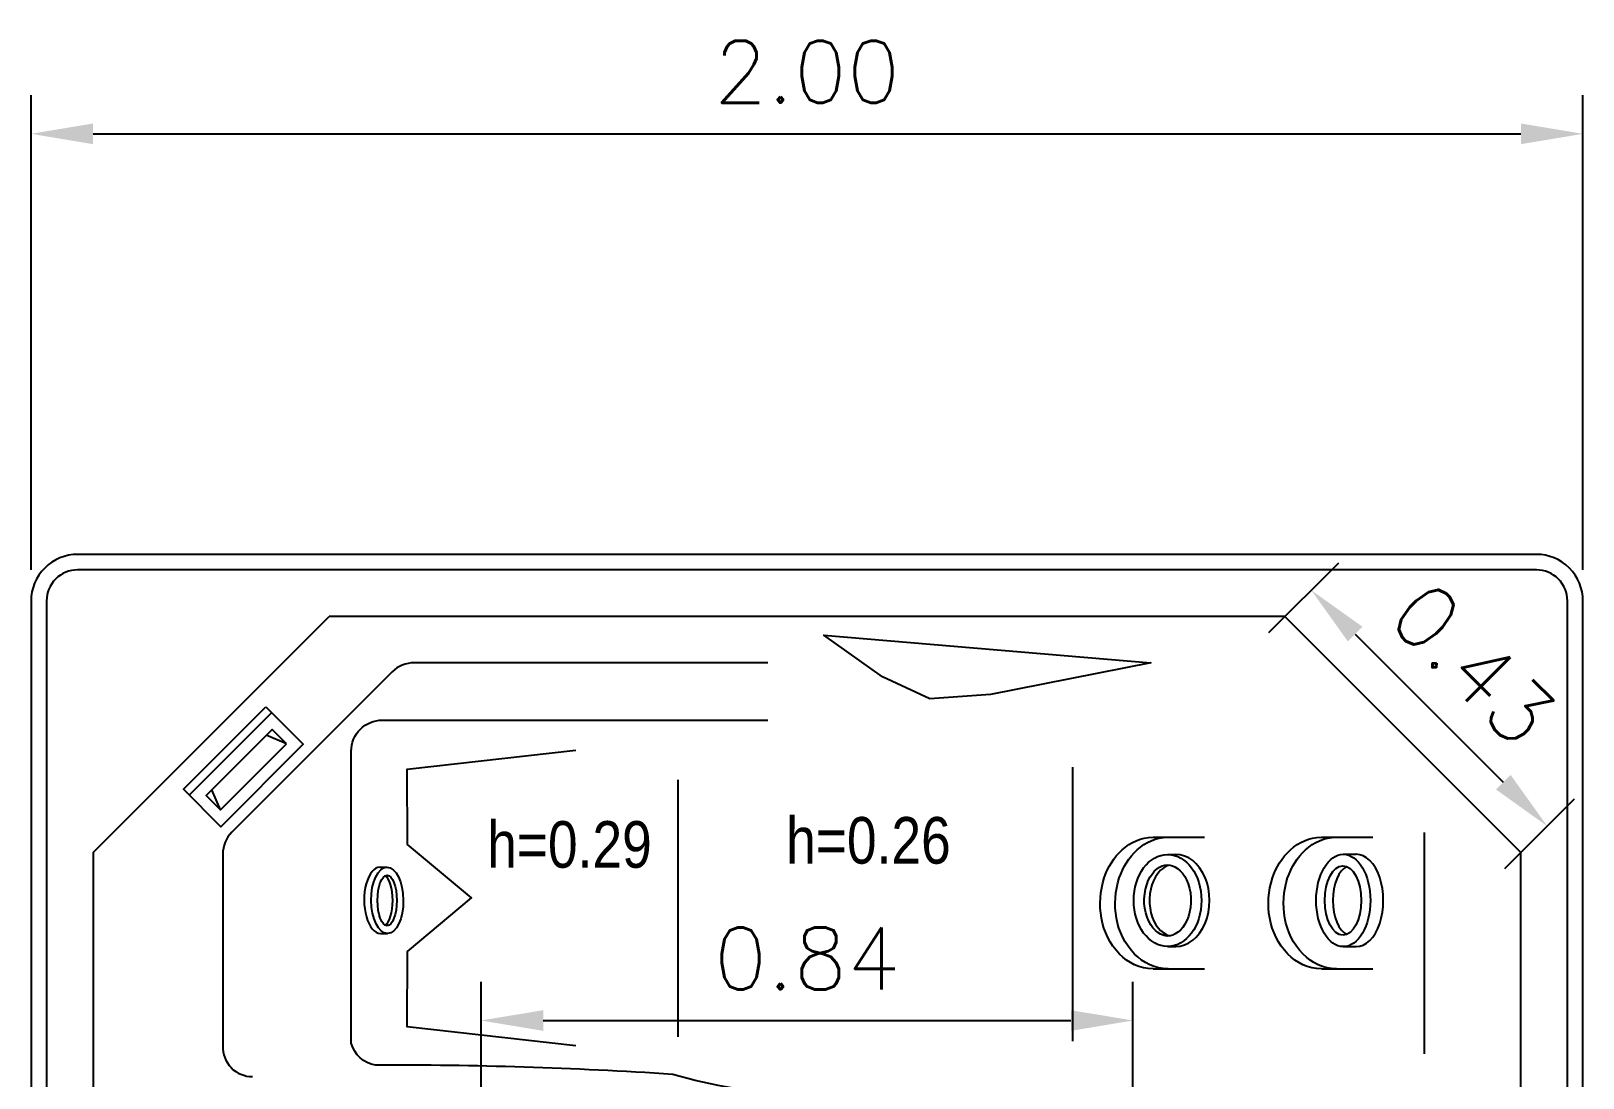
# Model space of a CAD drawing. Extents: x 6.27 to 9.01, y 0.21 to 4.87.
# Drawn here: x 6.656 to 8.656, y 3.523 to 4.873 of the extents above; entities that cross this region are included whole.
import ezdxf

# ---------------------------------------------------------------- set-up
doc = ezdxf.new("R2010")
doc.units = 0
doc.header["$MEASUREMENT"] = 0
doc.layers.get('0').update_dxf_attribs({"linetype": 'CONTINUOUS'})
doc.layers.get('DEFPOINTS').update_dxf_attribs({"linetype": 'CONTINUOUS'})
doc.layers.add('COTAS', color=1, linetype='CONTINUOUS')
doc.layers.add('SPA-BORA-BORA', color=7, linetype='CONTINUOUS')
doc.styles.add('COTA', font='ROMANS.SHX', dxfattribs={"height": 0.08})
doc.dimstyles.new('COTA', dxfattribs={"dimtxt": 0.04, "dimasz": 0.08, "dimexe": 0.05, "dimexo": 0.04, "dimgap": 0.04, "dimtad": 1, "dimzin": 0, "dimtxsty": 'COTA', "dimcen": 0.05, "dimclrd": 256, "dimclre": 256, "dimclrt": 7, "dimaunit": 1, "dimazin": 3, "dimtfac": 1, "dimtix": 1, "dimtofl": 0, "dimtmove": 0, "dimatfit": 3, "dimtolj": 1, "dimtzin": 0})

# ---------------------------------------------------------------- blocks, each defined once
blk = doc.blocks.new('SPA')
at = {"layer": 'SPA-BORA-BORA'}
for p, q in [((0.6159, 0.92), (-0.6159, 0.92)), ((-0.92, 0.6159), (-0.6159, 0.92)), ((0.92, 0.6159), (0.6159, 0.92)), ((-0.6899, 0.7962), (-0.7962, 0.6899)), ((-0.6708, 0.7558), (-0.6968, 0.767)), ((-0.7558, 0.6708), (-0.767, 0.6968)), ((0.7957, 0.3563), (0.7957, 0.6415)), ((0.4459, 0.6354), (0.5121, 0.6354)), ((0.6629, 0.6354), (0.7291, 0.6354)), ((-0.92, 0.6159), (-0.92, -0.6159)), ((0.4647, 0.6133), (0.4752, 0.6133)), ((0.6911, 0.6136), (0.7078, 0.6136)), ((0.92, -0.6159), (0.92, 0.6159)), ((-0.5503, 0.597), (-0.5413, 0.597)), ((-0.5497, 0.5115), (-0.5407, 0.5115)), ((0.4647, 0.4947), (0.4752, 0.4947)), ((0.6911, 0.4945), (0.7078, 0.4945)), ((0.4459, 0.466), (0.5121, 0.466)), ((0.6629, 0.466), (0.7291, 0.466))]:
    blk.add_line(p, q, dxfattribs=at)
for points in [[(-1, 0.94), (-1, -0.94, 0.414214), (-0.94, -1), (0.94, -1, 0.414214), (1, -0.94), (1, 0.94, 0.414214), (0.94, 1), (-0.94, 1, 0.414214)], [(0.2893, -0.98), (0.94, -0.98, 0.414214), (0.98, -0.94), (0.98, 0.94, 0.414214), (0.94, 0.98), (-0.94, 0.98, 0.414214), (-0.98, 0.94), (-0.98, -0.94, 0.414214), (-0.94, -0.98), (-0.2893, -0.98), (-0.2893, -0.9177, -0.414214), (-0.2693, -0.8977), (0.2693, -0.8977, -0.414214), (0.2893, -0.9177)]]:
    blk.add_lwpolyline(points, format="xyb", close=True, dxfattribs=at)
for points in [[(0.2365, 0.8195), (0.1584, 0.814), (0.0974, 0.8424), (0.0216, 0.8959), (0.4432, 0.8604)], [(-0.6973, 0.8035), (-0.6491, 0.7554), (-0.7554, 0.6491), (-0.8035, 0.6973)], [(-0.6708, 0.7558), (-0.6894, 0.7744), (-0.7744, 0.6894), (-0.7558, 0.6708)]]:
    blk.add_lwpolyline(points, close=True, dxfattribs=at)
for points in [[(-0.0506, 0.8604), (-0.5062, 0.8604, 0.198912), (-0.5345, 0.8486), (-0.7412, 0.642, 0.198912), (-0.7529, 0.6137), (-0.7529, 0.3666, 0.4289), (-0.7145, 0.327)], [(0.42, 0.3044), (0, 0.3044), (-0.0155, 0.3048, -0.066122), (-0.1729, 0.3299, 0.017252), (-0.5563, 0.3418, -0.297598), (-0.5873, 0.3699), (-0.5873, 0.7465, -0.414214), (-0.5473, 0.7865), (-0.0506, 0.7865)]]:
    blk.add_lwpolyline(points, format="xyb", dxfattribs=at)
blk.add_lwpolyline([(-0.2978, 0.3665), (-0.5151, 0.391), (-0.5147, 0.4882), (-0.4325, 0.5572), (-0.5147, 0.6262), (-0.5151, 0.7234), (-0.2978, 0.7478)], dxfattribs=at)
for centre, major_axis, ratio in [((0.4647, 0.554), (0, -0.0593), 0.735849), ((0.6911, 0.554), (0, -0.0595), 0.586667), ((-0.541, 0.5542), (0.0003, -0.0427), 0.485507), ((-0.5411, 0.554), (0, -0.0325), 0.382631), ((0.6907, 0.554), (0, -0.0448), 0.522124)]:
    blk.add_ellipse(centre, major_axis=major_axis, ratio=ratio, dxfattribs=at)
for centre, major_axis, ratio, start_param, end_param in [((0.4752, 0.554), (0, -0.0593), 0.735849, 0, 3.141593), ((0.7078, 0.554), (0, -0.0595), 0.586667, 0, 3.141593), ((-0.55, 0.5542), (0.0003, -0.0427), 0.485507, 3.13414, 6.283185), ((-0.5463, 0.554), (0, -0.0325), 0.382631, 0.210338, 2.931254), ((0.701, 0.554), (0, -0.0448), 0.522124, 3.363755, 6.061023)]:
    blk.add_ellipse(centre, major_axis=major_axis, ratio=ratio, start_param=start_param, end_param=end_param, dxfattribs=at)
for points, knots in [([(0.4459, 0.466), (0.429, 0.466), (0.4139, 0.4737), (0.3777, 0.5103), (0.3722, 0.5498), (0.3919, 0.6101), (0.4147, 0.6354), (0.4459, 0.6354)], [0, 0, 0, 0, 0.613659, 0.613659, 2.005707, 2.005707, 3.141593, 3.141593, 3.141593, 3.141593]), ([(0.4653, 0.466), (0.4485, 0.466), (0.4333, 0.4737), (0.3971, 0.5103), (0.3916, 0.5498), (0.4113, 0.6101), (0.4341, 0.6354), (0.4653, 0.6354)], [0, 0, 0, 0, 0.613659, 0.613659, 2.005707, 2.005707, 3.141593, 3.141593, 3.141593, 3.141593]), ([(0.6629, 0.466), (0.646, 0.466), (0.6309, 0.4737), (0.5946, 0.5103), (0.5891, 0.5498), (0.6088, 0.6101), (0.6316, 0.6354), (0.6629, 0.6354)], [0, 0, 0, 0, 0.613659, 0.613659, 2.005707, 2.005707, 3.141593, 3.141593, 3.141593, 3.141593]), ([(0.6823, 0.466), (0.6654, 0.466), (0.6503, 0.4737), (0.6141, 0.5103), (0.6086, 0.5498), (0.6282, 0.6101), (0.651, 0.6354), (0.6823, 0.6354)], [0, 0, 0, 0, 0.613659, 0.613659, 2.005707, 2.005707, 3.141593, 3.141593, 3.141593, 3.141593]), ([(0.4647, 0.5082), (0.4733, 0.5082), (0.4832, 0.5147), (0.4957, 0.5415), (0.4965, 0.5607), (0.4863, 0.5898), (0.4762, 0.5983), (0.459, 0.601), (0.4494, 0.5964), (0.4351, 0.5723), (0.4325, 0.5534), (0.4404, 0.5225), (0.4502, 0.5118), (0.4608, 0.5085), (0.4628, 0.5082), (0.4647, 0.5082)], [0, 0, 0, 0, 1.009033, 1.009033, 2.018066, 2.018066, 3.0271, 3.0271, 4.036133, 4.036133, 5.045166, 5.045166, 6.054199, 6.054199, 6.283185, 6.283185, 6.283185, 6.283185]), ([(0.4681, 0.5996), (0.4613, 0.5984), (0.4544, 0.5935), (0.4418, 0.5723), (0.4393, 0.5534), (0.4471, 0.5225), (0.4569, 0.5118), (0.4664, 0.5088), (0.4672, 0.5086), (0.468, 0.5085)], [3.26714, 3.26714, 3.26714, 3.26714, 4.036133, 4.036133, 5.045166, 5.045166, 6.054199, 6.054199, 6.148922, 6.148922, 6.148922, 6.148922])]:
    blk.add_open_spline(points, degree=3, knots=knots, dxfattribs=at)
blk = doc.blocks.new('*D4')
at = {"linetype": 'BYBLOCK'}
for p, q in [((6.6561, 4.178), (6.6561, 4.7901)), ((8.6561, 4.178), (8.6561, 4.7901)), ((6.7361, 4.7401), (8.5761, 4.7401))]:
    blk.add_line(p, q, dxfattribs=at)
for points in [[(6.7361, 4.7534), (6.7361, 4.7267), (6.6561, 4.7401)], [(8.5761, 4.7534), (8.5761, 4.7267), (8.6561, 4.7401)]]:
    blk.add_solid(points, dxfattribs=at)
at = {"layer": 'DEFPOINTS', "color": 0, "linetype": 'BYBLOCK'}
for p in [(8.6561, 4.7401), (6.6561, 4.138), (8.6561, 4.138)]:
    blk.add_point(p, dxfattribs=at)
at = {"color": 7, "linetype": 'BYBLOCK', "insert": (7.6561, 4.8201), "char_height": 0.08, "attachment_point": 5, "style": 'COTA'}
blk.add_mtext('\\A1;2.00', dxfattribs=at)
blk = doc.blocks.new('*D5')
at = {"linetype": 'BYBLOCK'}
for p, q in [((7.2361, 3.0943), (7.2361, 3.3019)), ((8.0761, 3.0943), (8.0761, 3.3019)), ((7.3161, 3.2519), (7.9961, 3.2519))]:
    blk.add_line(p, q, dxfattribs=at)
for points in [[(7.3161, 3.2652), (7.3161, 3.2385), (7.2361, 3.2519)], [(7.9961, 3.2652), (7.9961, 3.2385), (8.0761, 3.2519)]]:
    blk.add_solid(points, dxfattribs=at)
at = {"layer": 'DEFPOINTS', "color": 0, "linetype": 'BYBLOCK'}
for p in [(8.0761, 3.2519), (7.2361, 3.0543), (8.0761, 3.0543)]:
    blk.add_point(p, dxfattribs=at)
at = {"color": 7, "linetype": 'BYBLOCK', "insert": (7.6561, 3.3319), "char_height": 0.08, "attachment_point": 5, "style": 'COTA'}
blk.add_mtext('\\A1;0.84', dxfattribs=at)
blk = doc.blocks.new('*D8')
at = {"linetype": 'BYBLOCK'}
for p, q in [((8.3003, 4.1463), (8.3903, 4.2363)), ((8.4115, 4.1444), (8.6024, 3.9534)), ((8.6044, 3.8423), (8.6943, 3.9322))]:
    blk.add_line(p, q, dxfattribs=at)
for points in [[(8.4209, 4.1538), (8.4021, 4.1349), (8.3549, 4.2009)], [(8.6118, 3.9629), (8.593, 3.944), (8.659, 3.8969)]]:
    blk.add_solid(points, dxfattribs=at)
at = {"layer": 'DEFPOINTS', "color": 0, "linetype": 'BYBLOCK'}
for p in [(8.272, 4.118), (8.659, 3.8969), (8.5761, 3.814)]:
    blk.add_point(p, dxfattribs=at)
at = {"color": 7, "linetype": 'BYBLOCK', "insert": (8.5635, 4.1055), "char_height": 0.08, "attachment_point": 5, "rotation": 315, "style": 'COTA'}
blk.add_mtext('\\A1;0.43', dxfattribs=at)

msp = doc.modelspace()

# ---------------------------------------------------------------- linework, layer by layer
at = {"layer": 'SPA-BORA-BORA'}
for p, q in [((7.9985, 3.5708, 2.7), (7.9985, 3.9237, 2.7)), ((7.4901, 3.5761, 2.7), (7.4901, 3.9076, 2.7))]:
    msp.add_line(p, q, dxfattribs=at)

# ---------------------------------------------------------------- block references
msp.add_blockref('SPA', (7.6561, 3.198, 2.7), dxfattribs=at)

# ---------------------------------------------------------------- texts
at = {"layer": 'SPA-BORA-BORA', "char_height": 0.06, "attachment_point": 1, "style": 'COTA'}
for s, insert in [('\\fArial Narrow|b0|i0|c0|p34;h=0.26', (7.6292, 3.8595, 2.7)), ('\\fArial Narrow|b0|i0|c0|p34;h=0.29', (7.2439, 3.8542, 2.7))]:
    msp.add_mtext(s, dxfattribs=dict(at, insert=insert))

# ---------------------------------------------------------------- dimensions: what is measured, and where the dimension line sits
at = {"layer": 'COTAS'}
dim = msp.add_linear_dim(base=(8.6561, 4.7401, 2.7), p1=(6.6561, 4.138, 2.7), p2=(8.6561, 4.138, 2.7), dimstyle='COTA', dxfattribs=at)
dim.commit()
dim.dimension.update_dxf_attribs({"geometry": '*D4', "text_midpoint": (7.6561, 4.8201, 2.7)})
dim = msp.add_aligned_dim(p1=(8.223, 4.069, 2.7), p2=(8.5271, 3.765, 2.7), distance=0.1172, dimstyle='COTA', dxfattribs=at)
dim.commit()
dim.dimension.update_dxf_attribs({"geometry": '*D8', "text_midpoint": (8.5145, 4.0564, 2.7), "insert": (-0.049, -0.049)})
dim = msp.add_linear_dim(base=(8.0761, 3.5973, 2.7), p1=(7.2361, 3.3997, 2.7), p2=(8.0761, 3.3997, 2.7), dimstyle='COTA', dxfattribs=at)
dim.commit()
dim.dimension.update_dxf_attribs({"geometry": '*D5', "text_midpoint": (7.6561, 3.6773, 2.7), "insert": (0, 0.3454)})

doc.saveas('drawing.dxf')
